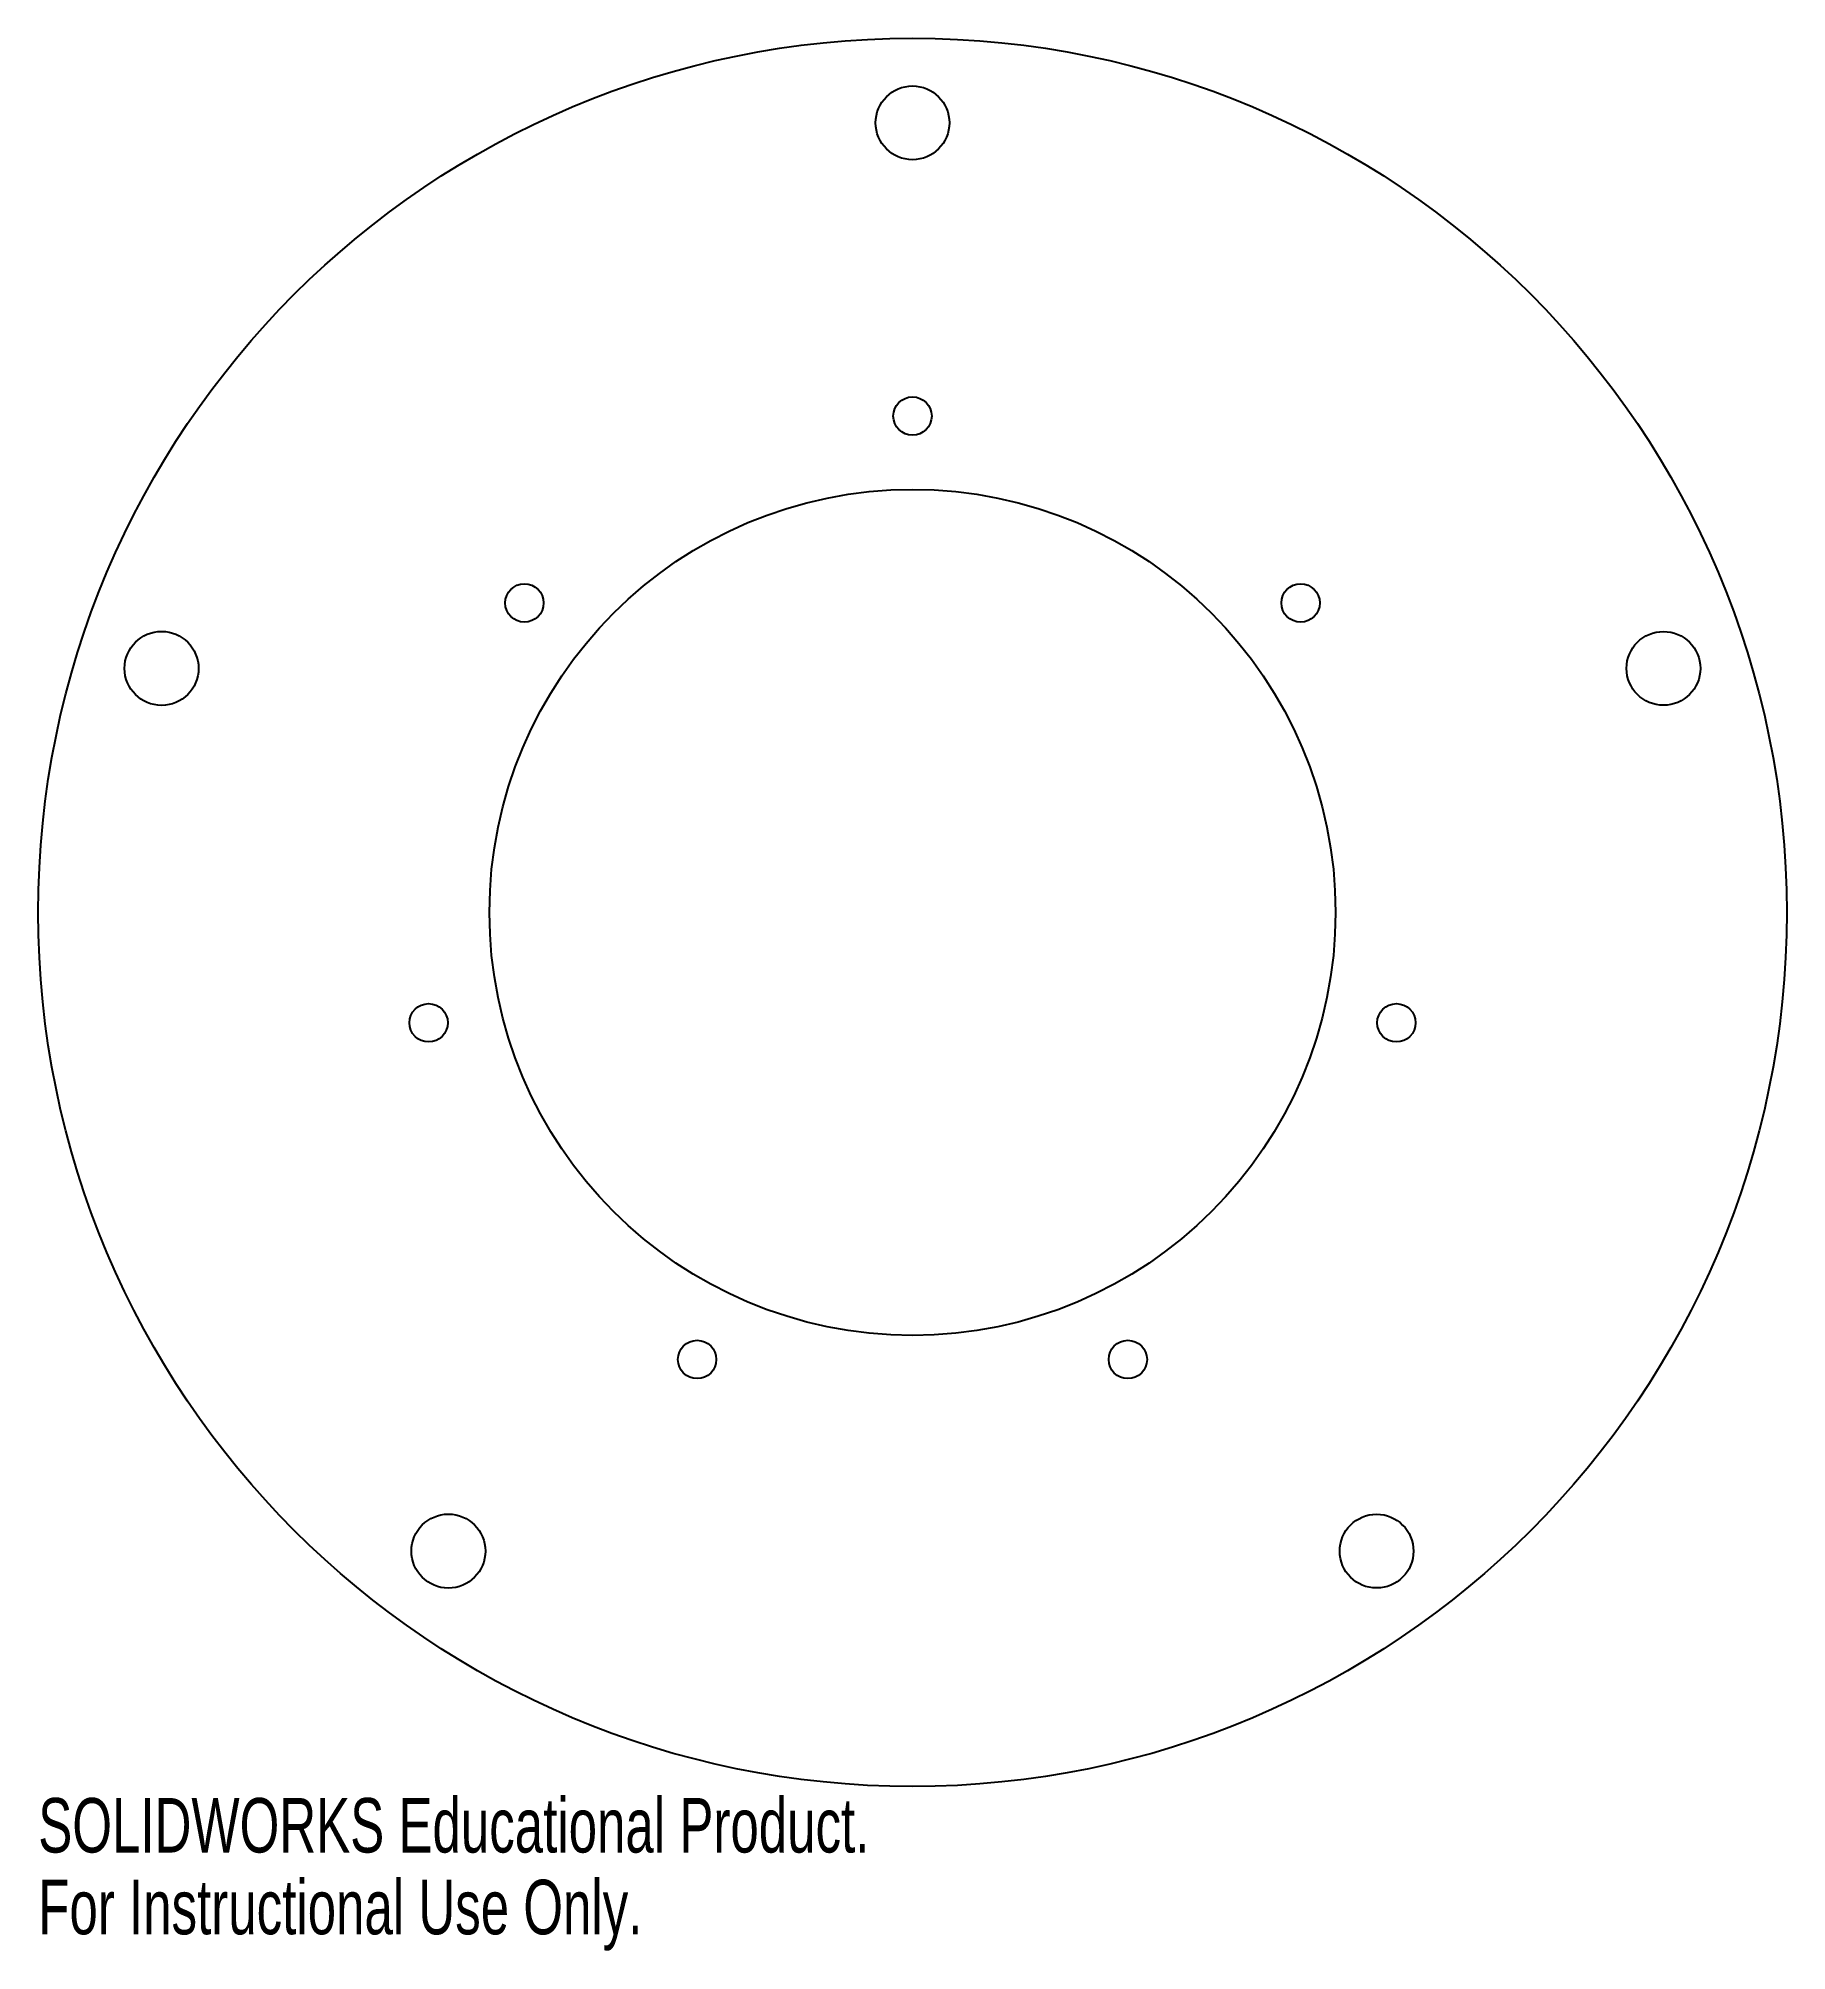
# Model space of a CAD drawing. Header units: millimetres. Extents: x -78 to 78, y -92 to 78.
import ezdxf

# ---------------------------------------------------------------- set-up
doc = ezdxf.new("R2010")
doc.units = ezdxf.units.MM
doc.styles.add('SLDTEXTSTYLE0', font='TXT', dxfattribs={"width": 0.7})

msp = doc.modelspace()

# ---------------------------------------------------------------- linework, layer by layer
at = {"color": 7, "linetype": 'Continuous', "lineweight": 25}
for centre, radius in [((0, 0), 77.5), ((0, 70), 3.27), ((0, 44), 1.7), ((0, 0), 37.5), ((-34.4, 27.43), 1.7), ((34.4, 27.43), 1.7), ((-66.57, 21.63), 3.28), ((66.57, 21.63), 3.27), ((-42.9, -9.79), 1.7), ((42.9, -9.79), 1.7), ((-19.09, -39.64), 1.7), ((19.09, -39.64), 1.7), ((-41.14, -56.63), 3.28), ((41.14, -56.63), 3.27)]:
    msp.add_circle(centre, radius, dxfattribs=at)

# ---------------------------------------------------------------- texts
at = {"color": 7, "linetype": 'Continuous', "char_height": 4.8336, "attachment_point": 1, "style": 'SLDTEXTSTYLE0'}
for s, insert in [('SOLIDWORKS Educational Product.', (-77.5, -78.52)), ('For Instructional Use Only.', (-77.5, -85.77))]:
    msp.add_mtext(s, dxfattribs=dict(at, insert=insert))

doc.saveas('drawing.dxf')
